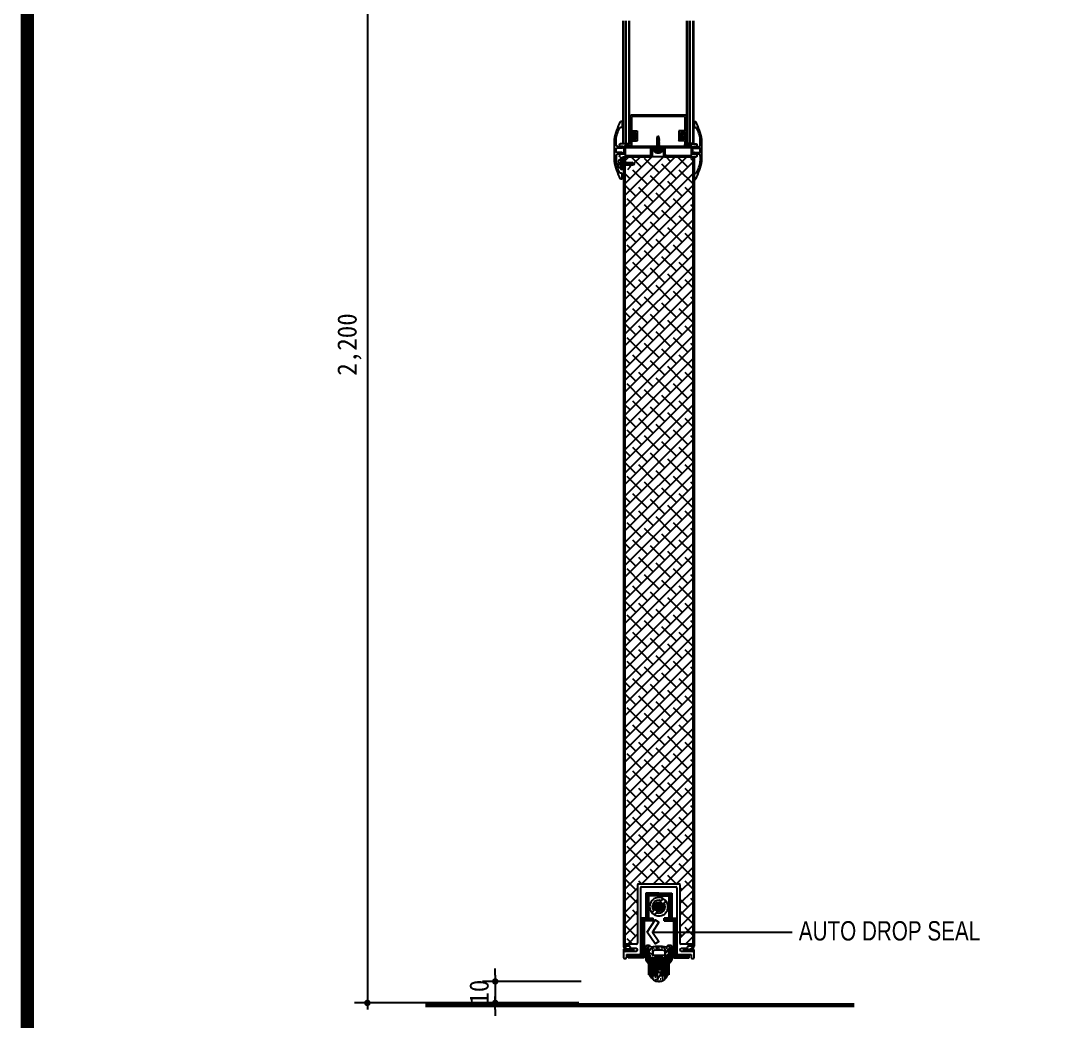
# Model space of a CAD drawing. Header units: millimetres. Extents: x 761574 to 813627, y -447408 to -384263.
# Drawn here: x 811128.8 to 811607.8, y -385904.3 to -385437.9 of the extents above; entities that cross this region are included whole.
import ezdxf

# ---------------------------------------------------------------- set-up
doc = ezdxf.new("R2010")
doc.units = ezdxf.units.MM
doc.header["$LTSCALE"] = 500
doc.header["$PDMODE"] = 2
doc.linetypes.add('CENTER', pattern=[2, 1.25, -0.25, 0.25, -0.25])
doc.layers.get('Defpoints').update_dxf_attribs({"color": 8})
for name, color, linetype in [('5', 5, 'Continuous'), ('50t URETHANE PANEL', 3, 'Continuous'), ('ACCY', 5, 'Continuous'), ('DIM', 7, 'Continuous'), ('DM', 4, 'Continuous'), ('FORM', 7, 'Continuous'), ('TEXT', 7, 'Continuous'), ('TEXT1', 2, 'Continuous'), ('WID', 4, 'Continuous'), ('크린판넬', 4, 'Continuous')]:
    doc.layers.add(name, color=color, linetype=linetype)
doc.styles.add('글씨1', font='stylu.ttf')
doc.styles.add('돋움', font='')
doc.styles.get('돋움').set_extended_font_data('DotumChe')
doc.dimstyles.new('DIM270', dxfattribs={"dimscale": 3, "dimtxt": 3, "dimasz": 1, "dimexe": 2, "dimexo": 3, "dimgap": 1, "dimtad": 1, "dimtoh": 1, "dimdec": 0, "dimzin": 9, "dimdsep": 46, "dimtxsty": '돋움', "dimblk": 'dots', "dimcen": 0, "dimclrt": 3, "dimadec": 0, "dimazin": 0, "dimtm": 1e-09, "dimtfac": 1, "dimtdec": 0, "dimtix": 1, "dimtmove": 2, "dimatfit": 3, "dimldrblk": 'dots', "dimfxl": 0, "dimtolj": 1, "dimtzin": 0, "dimarcsym": 0})

# ---------------------------------------------------------------- blocks, each defined once
blk = doc.blocks.new('form')
at = {"layer": 'FORM', "color": 2, "const_width": 1.94}
blk.add_lwpolyline([(12.48, 6.47), (12.48, 555.28), (781.78, 555.28), (781.78, 6.47)], close=True, dxfattribs=at)
blk = doc.blocks.new('dots')
blk.add_line((-1, 0), (1, 0))
at = {"const_width": 0.5}
blk.add_lwpolyline([(-0.25, 0, 1), (0.25, 0, 1)], format="xyb", close=True, dxfattribs=at)
blk = doc.blocks.new('*D29')
at = {"layer": 'Defpoints', "color": 0}
for p in [(811355.06, -385282.04), (811290.42, -385895.68), (811359.48, -385895.68)]:
    blk.add_point(p, dxfattribs=at)
at = {"layer": 'DIM', "color": 0, "lineweight": -2}
for p, q in [((811346.06, -385282.04), (811284.42, -385282.04)), ((811290.42, -385285.04), (811290.42, -385892.68)), ((811350.48, -385895.68), (811284.42, -385895.68))]:
    blk.add_line(p, q, dxfattribs=at)
at = {"layer": 'DIM', "color": 0, "lineweight": -2, "xscale": 3, "yscale": 3, "zscale": 3}
for p, rotation in [((811290.42, -385282.04), 90), ((811290.42, -385895.68), 270)]:
    blk.add_blockref('dots', p, dxfattribs=dict(at, rotation=rotation))
at = {"layer": 'DIM', "color": 3, "insert": (811282.07, -385588.86), "char_height": 9, "attachment_point": 5, "rotation": 90, "style": '돋움'}
blk.add_mtext('\\A1;2,200', dxfattribs=at)
blk = doc.blocks.new('fw11')
at = {"layer": 'WID', "color": 0, "ltscale": 0.5}
for p, q in [((238177.95, -382866.79), (238176.76, -382866.79)), ((238177.45, -382870.79), (238176.77, -382870.79)), ((238177.95, -382866.79), (238177.95, -382870.29)), ((238172.45, -382879.29), (238172.45, -382894.29)), ((238173.65, -382882.79), (238173.65, -382879.26)), ((238173.65, -382885.79), (238173.65, -382887.79)), ((238177.75, -382885.29), (238174.15, -382885.29)), ((238176.95, -382884.29), (238175.15, -382884.29)), ((238177.75, -382884.09), (238177.15, -382884.09)), ((238177.95, -382884.29), (238177.95, -382885.09)), ((238173.65, -382890.79), (238173.65, -382894.33)), ((238177.75, -382888.29), (238174.15, -382888.29)), ((238176.95, -382889.29), (238175.15, -382889.29)), ((238176.95, -382889.29), (238175.45, -382889.29)), ((238177.75, -382889.49), (238177.15, -382889.49)), ((238177.95, -382889.29), (238177.95, -382888.49)), ((238177.95, -382906.79), (238176.76, -382906.79)), ((238177.45, -382902.79), (238176.77, -382902.79)), ((238177.95, -382906.79), (238177.95, -382903.29))]:
    blk.add_line(p, q, dxfattribs=at)
for centre, radius, start, end in [((238228.22, -382891.56), 57.1, 154.29883, 167.59836), ((238193.45, -382881.2), 19.9, 149.28544, 174.40146), ((238176.77, -382871.29), 0.5, 90, 149.28544), ((238177.45, -382870.29), 0.5, 270, 0), ((238177.93, -382868.77), 0.02, 270, 0), ((238175.15, -382882.79), 1.5, 180, 270), ((238174.15, -382885.79), 0.5, 90, 180), ((238177.15, -382884.29), 0.2, 90, 180), ((238177.15, -382884.29), 0.2, 90, 180), ((238177.75, -382884.29), 0.2, 0, 90), ((238177.75, -382885.09), 0.2, 270, 0), ((238174.15, -382887.79), 0.5, 180, 270), ((238175.15, -382890.79), 1.5, 90, 180), ((238177.15, -382889.29), 0.2, 180, 270), ((238177.75, -382888.49), 0.2, 0, 90), ((238177.75, -382889.29), 0.2, 270, 0), ((238228.22, -382882.03), 57.1, 192.40164, 205.70117), ((238193.45, -382892.39), 19.9, 185.59854, 210.71456), ((238176.77, -382902.29), 0.5, 210.71456, 270), ((238177.45, -382903.29), 0.5, 0, 90), ((238177.93, -382904.81), 0.02, 0, 90)]:
    blk.add_arc(centre, radius, start, end, dxfattribs=at)
blk = doc.blocks.new('nsf50')
at = {"layer": 'WID', "color": 0, "ltscale": 0.5}
for p, q in [((2786.78, 1064.44), (2786.78, 1067.69)), ((2787.28, 1068.19), (2787.28, 1068.19)), ((2787.78, 1068.19), (2787.28, 1068.19)), ((2787.78, 1059.69), (2787.78, 1068.19)), ((2786.28, 1059.19), (2786.28, 1059.19)), ((2787.03, 1064.19), (2786.78, 1064.44)), ((2787.03, 1064.19), (2786.78, 1063.94)), ((2786.78, 1059.69), (2786.78, 1063.94)), ((2788.28, 1059.19), (2808.28, 1059.19)), ((2817.28, 1059.19), (2839.28, 1059.19)), ((2839.28, 1059.19), (2839.28, 1059.19)), ((2785.78, 1057.69), (2785.78, 1058.69)), ((2786.78, 1057.19), (2786.28, 1057.19)), ((2786.78, 1052.19), (2786.28, 1052.19)), ((2788.28, 1057.39), (2786.98, 1057.39)), ((2788.28, 1051.99), (2786.98, 1051.99)), ((2788.78, 1052.49), (2788.78, 1056.89)), ((2789.78, 1057.39), (2789.78, 1057.69)), ((2789.78, 1051.99), (2789.78, 1057.39)), ((2789.78, 1051.99), (2789.78, 1051.69)), ((2790.28, 1058.19), (2807.28, 1058.19)), ((2807.78, 1057.69), (2807.78, 1053.19)), ((2807.78, 1053.19), (2817.78, 1053.19)), ((2808.78, 1058.69), (2808.78, 1054.69)), ((2809.28, 1054.19), (2812.55, 1054.19)), ((2812.8, 1053.94), (2812.55, 1054.19)), ((2812.8, 1053.94), (2813.05, 1054.19)), ((2813.05, 1054.19), (2816.28, 1054.19)), ((2816.78, 1058.69), (2816.78, 1054.69)), ((2817.78, 1057.69), (2817.78, 1053.19)), ((2818.28, 1058.19), (2835.28, 1058.19)), ((2835.78, 1057.39), (2835.78, 1057.69)), ((2835.78, 1051.99), (2835.78, 1057.39)), ((2835.78, 1051.99), (2835.78, 1051.69)), ((2836.78, 1052.49), (2836.78, 1056.89)), ((2837.28, 1057.39), (2838.58, 1057.39)), ((2837.28, 1051.99), (2838.58, 1051.99)), ((2838.78, 1057.19), (2839.28, 1057.19)), ((2838.78, 1052.19), (2839.28, 1052.19)), ((2839.78, 1057.69), (2839.78, 1058.69)), ((2785.78, 1050.69), (2785.78, 1051.69)), ((2785.78, 1050.69), (2785.78, 1051.69)), ((2792.78, 1050.19), (2786.28, 1050.19)), ((2791.78, 1050.19), (2786.28, 1050.19)), ((2790.28, 1051.19), (2793.78, 1051.19)), ((2793.28, 1049.69), (2793.28, 1047.69)), ((2793.78, 1047.19), (2797.28, 1047.19)), ((2794.28, 1048.69), (2794.28, 1050.69)), ((2794.78, 1048.19), (2797.78, 1048.19)), ((2797.28, 1042.19), (2797.28, 1047.19)), ((2798.28, 1041.19), (2798.28, 1047.69)), ((2827.28, 1041.19), (2827.28, 1047.69)), ((2830.78, 1048.19), (2827.78, 1048.19)), ((2828.28, 1042.19), (2828.28, 1047.19)), ((2831.78, 1047.19), (2828.28, 1047.19)), ((2831.28, 1048.69), (2831.28, 1050.69)), ((2835.28, 1051.19), (2831.78, 1051.19)), ((2832.28, 1049.69), (2832.28, 1047.69)), ((2832.78, 1050.19), (2839.28, 1050.19)), ((2833.78, 1050.19), (2839.28, 1050.19)), ((2839.78, 1050.69), (2839.78, 1051.69)), ((2839.78, 1050.69), (2839.78, 1051.69)), ((2793.28, 1030.69), (2793.28, 1041.69)), ((2793.78, 1042.19), (2797.28, 1042.19)), ((2794.28, 1031.69), (2794.28, 1041.19)), ((2794.28, 1041.19), (2798.28, 1041.19)), ((2831.28, 1041.19), (2827.28, 1041.19)), ((2831.78, 1042.19), (2828.28, 1042.19)), ((2831.28, 1031.69), (2831.28, 1041.19)), ((2832.28, 1030.69), (2832.28, 1041.69)), ((2830.78, 1031.19), (2794.78, 1031.19)), ((2831.78, 1030.19), (2793.78, 1030.19))]:
    blk.add_line(p, q, dxfattribs=at)
for centre, radius, start, end in [((2787.28, 1067.69), 0.5, 90, 180), ((2786.28, 1058.69), 0.5, 90, 180), ((2786.28, 1059.69), 0.5, 270, 0), ((2788.28, 1059.69), 0.5, 180, 270), ((2808.28, 1058.69), 0.5, 0, 90), ((2817.28, 1058.69), 0.5, 90, 180), ((2839.28, 1058.69), 0.5, 0, 90), ((2786.28, 1057.69), 0.5, 180, 270), ((2786.28, 1051.69), 0.5, 90, 180), ((2786.28, 1051.69), 0.5, 90, 180), ((2786.98, 1057.19), 0.2, 90, 180), ((2786.98, 1052.19), 0.2, 180, 270), ((2788.28, 1056.89), 0.5, 0, 90), ((2788.28, 1052.49), 0.5, 270.00001, 0), ((2790.28, 1057.69), 0.5, 90, 180), ((2807.28, 1057.69), 0.5, 0, 90), ((2809.28, 1054.69), 0.5, 180, 270), ((2816.28, 1054.69), 0.5, 270, 0), ((2818.28, 1057.69), 0.5, 90, 180), ((2835.28, 1057.69), 0.5, 0, 90), ((2837.28, 1056.89), 0.5, 90, 180), ((2837.28, 1052.49), 0.5, 180, 269.99999), ((2838.58, 1057.19), 0.2, 0, 90), ((2838.58, 1052.19), 0.2, 270, 0), ((2839.28, 1057.69), 0.5, 270, 0), ((2839.28, 1051.69), 0.5, 0, 90), ((2839.28, 1051.69), 0.5, 0, 90), ((2786.28, 1050.69), 0.5, 180, 270), ((2786.28, 1050.69), 0.5, 180, 270), ((2790.28, 1051.69), 0.5, 180, 270), ((2792.78, 1049.69), 0.5, 0, 90), ((2793.78, 1047.69), 0.5, 180, 270), ((2793.78, 1050.69), 0.5, 0, 90), ((2794.78, 1048.69), 0.5, 180, 270), ((2797.78, 1047.69), 0.5, 0, 90), ((2827.78, 1047.69), 0.5, 90, 180), ((2830.78, 1048.69), 0.5, 270, 0), ((2831.78, 1050.69), 0.5, 90, 180), ((2831.78, 1047.69), 0.5, 270, 0), ((2832.78, 1049.69), 0.5, 90, 180), ((2835.28, 1051.69), 0.5, 270, 0), ((2839.28, 1050.69), 0.5, 270, 0), ((2839.28, 1050.69), 0.5, 270, 0), ((2793.78, 1041.69), 0.5, 90, 180), ((2831.78, 1041.69), 0.5, 0, 90), ((2793.78, 1030.69), 0.5, 180, 270), ((2794.78, 1031.69), 0.5, 180, 270), ((2830.78, 1031.69), 0.5, 270, 0), ((2831.78, 1030.69), 0.5, 270, 0)]:
    blk.add_arc(centre, radius, start, end, dxfattribs=at)
blk = doc.blocks.new('*D89')
at = {"layer": 'Defpoints', "color": 0}
for p in [(811399.1, -385885.68), (811350.01, -385895.68), (811397.9, -385895.68)]:
    blk.add_point(p, dxfattribs=at)
at = {"layer": 'DIM', "color": 0, "lineweight": -2}
for p, q in [((811350.01, -385882.68), (811350.01, -385879.68)), ((811390.1, -385885.68), (811344.01, -385885.68)), ((811350.01, -385885.68), (811350.01, -385895.68)), ((811388.9, -385895.68), (811344.01, -385895.68)), ((811350.01, -385898.68), (811350.01, -385901.68))]:
    blk.add_line(p, q, dxfattribs=at)
at = {"layer": 'DIM', "color": 0, "lineweight": -2, "xscale": 3, "yscale": 3, "zscale": 3}
for p, rotation in [((811350.01, -385885.68), 270), ((811350.01, -385895.68), 90)]:
    blk.add_blockref('dots', p, dxfattribs=dict(at, rotation=rotation))
at = {"layer": 'DIM', "color": 3, "insert": (811342.5, -385890.68), "char_height": 9, "attachment_point": 5, "rotation": 90, "style": '돋움'}
blk.add_mtext('\\A1;10', dxfattribs=at)

msp = doc.modelspace()

# ---------------------------------------------------------------- hatches: boundary and pattern name
h = msp.add_hatch()
h.set_pattern_fill('AR-SAND', color=256, scale=0.013387, style=0)
h.set_pattern_definition([(37.5, (809344.1913, -386131.9832), (-0.02142039, 0.65520102), [0, -0.51686385, 0, -0.57807141, 0, -0.55256826]), (7.5, (809344.1913, -386131.9832), (0.60179842, 0.9596482), [0, -0.27883445, 0, -0.46585755, 0, -0.17852205]), (327.5, (809343.77305, -386131.9832), (1.0589395, 0.00192403), [0, -0.170021, 0, -0.61207561, 0, -0.79909872]), (317.5, (809343.7731, -386131.9832), (1.02220972, 0.2984462), [0, -0.0850105, 0, -0.40124957, 0, -0.45905671])])
h.paths.add_polyline_path([(811412.9, -385493.24), (811415.42, -385493.24), (811415.42, -385490.17), (811412.9, -385490.17)])
h = msp.add_hatch()
h.set_pattern_fill('AR-SAND', color=256, scale=0.013387, style=0)
h.set_pattern_definition([(142.5, (813507.6404, -386131.9832), (0.02142039, 0.65520102), [0, -0.51686385, 0, -0.57807141, 0, -0.55256826]), (172.5, (813507.6404, -386131.9832), (-0.60179842, 0.9596482), [0, -0.27883445, 0, -0.46585755, 0, -0.17852205]), (212.5, (813508.05865, -386131.9832), (-1.0589395, 0.00192403), [0, -0.170021, 0, -0.61207561, 0, -0.79909872]), (222.5, (813508.05865, -386131.9832), (-1.02220972, 0.2984462), [0, -0.0850105, 0, -0.40124957, 0, -0.45905671])])
h.paths.add_polyline_path([(811438.94, -385490.17), (811436.42, -385490.17), (811436.42, -385493.24), (811438.94, -385493.24)])
h = msp.add_hatch()
h.set_pattern_fill('AR-SAND', color=9, scale=0.013387, style=0)
h.set_pattern_definition([(322.5, (809385.5497, -384861.4214), (-0.02142039, -0.65520102), [0, -0.51686385, 0, -0.57807141, 0, -0.55256826]), (352.5, (809385.5497, -384861.4214), (0.60179842, -0.9596482), [0, -0.27883445, 0, -0.46585755, 0, -0.17852205]), (32.5, (809385.1314, -384861.4214), (1.0589395, -0.00192403), [0, -0.170021, 0, -0.61207561, 0, -0.79909872]), (42.5, (809385.1314, -384861.4214), (1.02220972, -0.2984462), [0, -0.0850105, 0, -0.40124957, 0, -0.45905671])])
h.paths.add_polyline_path([(811440.98, -385497.05), (811410.85, -385497.05), (811410.85, -385496.39), (811440.98, -385496.39)])
h = msp.add_hatch()
h.set_pattern_fill('ANSI31', color=256, scale=5.165433, angle=90, style=0)
h.set_pattern_definition([(135, (816782.0818, -390850.669), (-0.45656407, -0.45656407), [])])
h.paths.add_polyline_path([(811432.23, -385844.49), (811426.21, -385844.49), (811420.18, -385844.49), (811420.18, -385856.12), (811418.03, -385856.12), (811418.03, -385873.33), (811412, -385873.33), (811412, -385874.62), (811419.32, -385874.62), (811419.32, -385857.41), (811423.62, -385857.41), (811423.62, -385856.12), (811421.47, -385856.12), (811421.47, -385845.78), (811426.21, -385845.78), (811430.94, -385845.78), (811430.94, -385856.12), (811428.79, -385856.12), (811428.79, -385857.41), (811433.09, -385857.41), (811433.09, -385874.62), (811440.41, -385874.62), (811440.41, -385873.33), (811434.39, -385873.33), (811434.39, -385856.12), (811432.23, -385856.12)])
h = msp.add_hatch()
h.set_pattern_fill('ANSI31', color=256, scale=0.860905, style=0)
h.set_pattern_definition([(45, (816782.08182, -390850.66903), (-0.0760940113, 0.0760940113), [])])
h.paths.add_polyline_path([(811424.05, -385850.87, 1), (811428.36, -385850.87, 1)])
h = msp.add_hatch()
h.set_pattern_fill('AR-SAND', color=256, scale=0.860905, style=0)
h.set_pattern_definition([(37.5, (816782.0818, -390862.1234), (-0.05423133, 1.6588131), [0, -1.3085763, 0, -1.46353929, 0, -1.39897138]), (7.5, (816782.0818, -390862.1234), (1.5236104, 2.42960096), [0, -0.70594248, 0, -1.17944048, 0, -0.45197537]), (327.5, (816781.0229, -390862.1234), (2.68098174, 0.0048719), [0, -0.43045273, 0, -1.54962983, 0, -2.02312784]), (317.5, (816781.023, -390862.1234), (2.5879908, 0.7555957), [0, -0.21522637, 0, -1.01586845, 0, -1.16222237])])
h.paths.add_polyline_path([(811422.7, -385869.74, 1.014803), (811419.75, -385871.5, 0.749481), (811419.95, -385871.43, -0.884603), (811421.64, -385870.58), (811421.64, -385874.72), (811430.77, -385874.72), (811430.77, -385870.58, -0.884603), (811432.47, -385871.43, 0.749481), (811432.67, -385871.5, 1.014803), (811429.71, -385869.74, 0.110346)])
h.paths.add_polyline_path([(811429.05, -385871.36), (811429.05, -385873.42), (811423.37, -385873.42), (811423.37, -385871.36, -0.09991)], flags=16)
h = msp.add_hatch()
h.set_pattern_fill('ANSI31', color=256, scale=2.582716, angle=90, style=0)
h.set_pattern_definition([(135, (816782.08182, -390862.12338), (-0.228282034, -0.228282034), [])])
h.paths.add_polyline_path([(811421.47, -385877.47), (811421.47, -385882.64), (811425.35, -385882.64), (811425.35, -385881.34), (811423.62, -385881.34), (811423.62, -385880.05), (811428.79, -385880.05), (811428.79, -385881.34), (811427.07, -385881.34), (811427.07, -385882.64), (811430.94, -385882.64), (811430.94, -385877.47), (811432.23, -385875.75), (811432.23, -385870.58), (811430.94, -385870.58), (811430.94, -385874.89), (811421.47, -385874.89), (811421.47, -385870.58), (811420.18, -385870.58), (811420.18, -385875.75)])
h = msp.add_hatch()
h.set_pattern_fill('AR-SAND', color=256, scale=0.860905, angle=90, style=0)
h.set_pattern_definition([(127.5, (816782.0818, -390862.1234), (-1.6588131, -0.05423133), [0, -1.3085763, 0, -1.46353929, 0, -1.39897138]), (97.5, (816782.0818, -390862.1234), (-2.42960096, 1.5236104), [0, -0.70594248, 0, -1.17944048, 0, -0.45197537]), (57.5, (816782.0818, -390863.1823), (-0.0048719, 2.68098174), [0, -0.43045273, 0, -1.54962983, 0, -2.02312784]), (47.5, (816782.0818, -390863.1823), (-0.7555957, 2.5879908), [0, -0.21522637, 0, -1.01586845, 0, -1.16222237])])
h.paths.add_polyline_path([(811425.39, -385882.99), (811422.69, -385882.99), (811422.49, -385882.85, 0.832268), (811422.09, -385882.9, 0.677549), (811430.28, -385882.9, 0.832268), (811429.88, -385882.85), (811429.68, -385882.99), (811426.98, -385882.99), (811426.98, -385881.3), (811428.47, -385881.3), (811428.47, -385880.22), (811423.95, -385880.22), (811423.95, -385881.3), (811425.39, -385881.3)])
h.paths.add_polyline_path([(811429.18, -385883.54, -0.54681), (811423.12, -385883.54)], flags=0)
h.paths.add_polyline_path([(811423.12, -385883.54, 0.54681), (811429.18, -385883.54)], flags=16)
at = {"layer": 'DM'}
h = msp.add_hatch(dxfattribs=at)
h.set_pattern_fill('ANSI38', color=33, scale=1.2, style=0)
edge = h.paths.add_edge_path()
edge.add_line((811442.05, -385501.41), (811410.38, -385501.41))
edge.add_line((811410.38, -385501.41), (811410.65, -385504.05))
edge.add_arc((811410.68, -385504.05), 0.0299, 9.331, 180, ccw=False)
edge.add_line((811410.71, -385504.05), (811410.77, -385504.18))
edge.add_line((811410.77, -385504.18), (811411, -385504.18))
edge.add_line((811411, -385504.18), (811411.35, -385503.33))
edge.add_line((811411.35, -385503.33), (811411.46, -385504.03))
edge.add_line((811411.46, -385504.03), (811411.75, -385503.33))
edge.add_line((811411.75, -385503.33), (811411.86, -385504.03))
edge.add_line((811411.86, -385504.03), (811412.15, -385503.33))
edge.add_line((811412.15, -385503.33), (811412.26, -385504.03))
edge.add_line((811412.26, -385504.03), (811412.54, -385503.33))
edge.add_line((811412.54, -385503.33), (811412.66, -385504.03))
edge.add_line((811412.66, -385504.03), (811412.94, -385503.33))
edge.add_line((811412.94, -385503.33), (811413.06, -385504.03))
edge.add_line((811413.06, -385504.03), (811413.34, -385503.33))
edge.add_line((811413.34, -385503.33), (811413.45, -385503.97))
edge.add_line((811413.45, -385503.97), (811413.82, -385504.12))
edge.add_line((811413.82, -385504.12), (811413.85, -385504.03))
edge.add_line((811413.85, -385504.03), (811413.86, -385504.08))
edge.add_arc((811413.87, -385504.05), 0.0299, 49.8661, 258.7395, ccw=False)
edge.add_arc((811413.63, -385505.45), 1.45, 27.2139, 79.6701, ccw=False)
edge.add_arc((811418.71, -385512.81), 8.87, 115.3161, 200.2144)
edge.add_line((811410.38, -385515.88), (811410.38, -385868.36))
edge.add_line((811410.38, -385868.36), (811415.88, -385868.36))
edge.add_arc((811415.88, -385867.89), 0.47, 270, 360)
edge.add_line((811416.35, -385867.89), (811416.35, -385840.19))
edge.add_line((811416.35, -385840.19), (811436.08, -385840.19))
edge.add_line((811436.08, -385840.19), (811436.08, -385867.89))
edge.add_arc((811436.55, -385867.89), 0.47, 180, 270)
edge.add_line((811436.55, -385868.36), (811442.05, -385868.36))
edge.add_line((811442.05, -385868.36), (811442.05, -385501.41))

# ---------------------------------------------------------------- linework, layer by layer
at = {"color": 9}
for p, q in [((811410.85, -385496.39), (811440.98, -385496.39)), ((811410.85, -385497.05), (811440.98, -385497.05))]:
    msp.add_line(p, q, dxfattribs=at)
for p, q in [((811410.85, -385496.39), (811410.85, -385497.05)), ((811440.98, -385496.39), (811440.98, -385497.05)), ((811409.78, -385501.41), (811409.78, -385869.17)), ((811410.38, -385501.41), (811410.38, -385869.17)), ((811442.05, -385501.41), (811442.05, -385869.17)), ((811442.65, -385501.41), (811442.65, -385869.17)), ((811426.21, -385844.49), (811420.18, -385844.49)), ((811420.18, -385844.49), (811420.18, -385856.12)), ((811426.21, -385844.49), (811432.23, -385844.49)), ((811432.23, -385844.49), (811432.23, -385856.12)), ((811426.21, -385845.78), (811421.47, -385845.78)), ((811421.47, -385845.78), (811421.47, -385856.12)), ((811426.21, -385845.78), (811430.94, -385845.78)), ((811426.77, -385848.79), (811428.17, -385847.04)), ((811428.11, -385849.87), (811429.51, -385848.11)), ((811430.94, -385845.78), (811430.94, -385856.12)), ((811422.9, -385853.63), (811424.3, -385851.87)), ((811424.25, -385854.7), (811425.65, -385852.95)), ((811420.18, -385856.12), (811418.03, -385856.12)), ((811418.03, -385856.12), (811418.03, -385873.33)), ((811423.62, -385857.41), (811419.32, -385857.41)), ((811419.32, -385857.41), (811419.32, -385874.62)), ((811421.47, -385856.12), (811423.62, -385856.12)), ((811423.62, -385857.41), (811423.62, -385856.12)), ((811430.94, -385856.12), (811428.79, -385856.12)), ((811428.79, -385857.41), (811428.79, -385856.12)), ((811428.79, -385857.41), (811433.09, -385857.41)), ((811432.23, -385856.12), (811434.39, -385856.12)), ((811433.09, -385857.41), (811433.09, -385874.62)), ((811434.39, -385856.12), (811434.39, -385873.33)), ((811418.03, -385873.33), (811412, -385873.33)), ((811412, -385874.62), (811412, -385873.33)), ((811420.18, -385870.58), (811420.18, -385875.75)), ((811420.18, -385870.58), (811421.47, -385870.58)), ((811421.47, -385870.58), (811421.47, -385874.89)), ((811421.64, -385870.58), (811421.64, -385874.72)), ((811423.37, -385871.36), (811423.37, -385873.42)), ((811423.37, -385873.42), (811429.05, -385873.42)), ((811429.05, -385871.36), (811429.05, -385873.42)), ((811430.77, -385870.58), (811430.77, -385874.72)), ((811430.94, -385870.58), (811430.94, -385874.89)), ((811432.23, -385870.58), (811430.94, -385870.58)), ((811432.23, -385870.58), (811432.23, -385875.75)), ((811434.39, -385873.33), (811440.41, -385873.33)), ((811440.41, -385874.62), (811440.41, -385873.33)), ((811419.32, -385874.62), (811412, -385874.62)), ((811421.47, -385877.47), (811420.18, -385875.75)), ((811421.47, -385874.89), (811430.94, -385874.89)), ((811421.47, -385877.47), (811421.47, -385882.64)), ((811421.64, -385874.72), (811430.77, -385874.72)), ((811430.94, -385877.47), (811432.23, -385875.75)), ((811430.94, -385877.47), (811430.94, -385882.64)), ((811433.09, -385874.62), (811440.41, -385874.62)), ((811423.62, -385880.05), (811423.62, -385881.34)), ((811423.62, -385880.05), (811428.79, -385880.05)), ((811423.62, -385881.34), (811425.35, -385881.34)), ((811425.35, -385881.34), (811425.35, -385882.64)), ((811427.07, -385881.34), (811427.07, -385882.64)), ((811428.79, -385881.34), (811427.07, -385881.34)), ((811428.79, -385880.05), (811428.79, -385881.34))]:
    msp.add_line(p, q)
at = {"color": 4}
for p, q in [((811416.82, -385840.19), (811435.61, -385840.19)), ((811416.35, -385840.66), (811416.35, -385867.89)), ((811417.76, -385842.07), (811417.76, -385872.59)), ((811418.23, -385841.6), (811434.2, -385841.6)), ((811434.67, -385842.07), (811434.67, -385872.59)), ((811436.08, -385840.66), (811436.08, -385867.89)), ((811410.53, -385868.55), (811410.53, -385868.83)), ((811415.88, -385868.36), (811410.72, -385868.36)), ((811410.72, -385869.02), (811412.13, -385869.02)), ((811441.71, -385868.36), (811436.55, -385868.36)), ((811440.3, -385869.02), (811441.71, -385869.02)), ((811441.9, -385868.83), (811441.9, -385868.55)), ((811409.78, -385870.9), (811409.78, -385871.65)), ((811409.78, -385871.65), (811409.78, -385874.47)), ((811410.06, -385870.71), (811409.97, -385870.71)), ((811410.25, -385871.18), (811410.25, -385870.9)), ((811415.65, -385871.65), (811410.72, -385871.65)), ((811411.19, -385873.06), (811417.29, -385873.06)), ((811411.19, -385873.06), (811411.19, -385874.47)), ((811412.88, -385869.77), (811412.88, -385869.77)), ((811413.35, -385870.24), (811415.65, -385870.24)), ((811435.14, -385873.06), (811441.24, -385873.06)), ((811436.78, -385870.24), (811439.08, -385870.24)), ((811441.71, -385871.65), (811436.78, -385871.65)), ((811441.24, -385873.06), (811441.24, -385874.47)), ((811442.18, -385870.9), (811442.18, -385871.18)), ((811442.46, -385870.71), (811442.37, -385870.71)), ((811442.65, -385871.65), (811442.65, -385870.9)), ((811442.65, -385874.47), (811442.65, -385871.65)), ((811410.25, -385874.94), (811410.72, -385874.94)), ((811441.71, -385874.94), (811442.18, -385874.94))]:
    msp.add_line(p, q, dxfattribs=at)
for points in [[(811412.9, -385490.17), (811415.42, -385490.17), (811415.42, -385493.24), (811412.9, -385493.24)], [(811438.94, -385490.17), (811436.42, -385490.17), (811436.42, -385493.24), (811438.94, -385493.24)], [(811424.7, -385850.87), (811425.45, -385852.18), (811426.96, -385852.18), (811427.72, -385850.87), (811426.96, -385849.56), (811425.45, -385849.56)]]:
    msp.add_lwpolyline(points, close=True)
at = {"const_width": 2}
msp.add_lwpolyline([(811317.38, -385896.68), (811517.38, -385896.68)], dxfattribs=at)
msp.add_circle((811426.21, -385850.87), 2.15)
at = {"color": 4}
for centre, radius, start, end in [((811416.82, -385840.66), 0.47, 90, 180), ((811435.61, -385840.66), 0.47, 0, 90), ((811418.23, -385842.07), 0.47, 90, 180), ((811434.2, -385842.07), 0.47, 0, 90), ((811410.72, -385868.55), 0.188, 90, 180), ((811410.72, -385868.83), 0.188, 180, 270), ((811412.13, -385869.77), 0.751, 0, 90), ((811415.88, -385867.89), 0.47, 270, 0), ((811436.55, -385867.89), 0.47, 180, 270), ((811440.3, -385869.77), 0.751, 90, 180), ((811441.71, -385868.55), 0.188, 0, 90), ((811441.71, -385868.83), 0.188, 270, 0), ((811409.97, -385870.9), 0.188, 90, 180), ((811410.06, -385870.9), 0.188, 0, 90), ((811410.72, -385871.18), 0.47, 180, 270), ((811413.35, -385869.77), 0.47, 180, 270), ((811415.65, -385870.95), 0.704, 270, 90), ((811417.29, -385872.59), 0.47, 270, 0), ((811435.14, -385872.59), 0.47, 180, 270), ((811436.78, -385870.95), 0.704, 90, 270), ((811439.08, -385869.77), 0.47, 270, 0), ((811441.71, -385871.18), 0.47, 270, 0), ((811442.37, -385870.9), 0.188, 90, 180), ((811442.46, -385870.9), 0.188, 0, 90), ((811410.25, -385874.47), 0.47, 180, 270), ((811410.72, -385874.47), 0.47, 270, 0), ((811441.71, -385874.47), 0.47, 180, 270), ((811442.18, -385874.47), 0.47, 270, 0)]:
    msp.add_arc(centre, radius, start, end, dxfattribs=at)
for centre, radius, start, end in [((811426.21, -385850.87), 4.3, 62.9027, 219.8288), ((811426.21, -385850.87), 4.3, 219.8288, 62.9027), ((811426.21, -385850.87), 3.01, 67.9673, 214.7642), ((811426.21, -385850.87), 3.01, 247.9673, 34.7642), ((811421.21, -385870.6), 1.72, 29.9554, 211.6392), ((811431.2, -385870.6), 1.72, 328.3608, 150.0446), ((811419.84, -385871.44), 0.108, 214.7437, 33.4943), ((811420.85, -385871.11), 0.957, 33.59, 196.0671), ((811426.21, -385885.43), 16.08, 77.4062, 102.5938), ((811426.21, -385885.43), 14.36, 78.589, 101.411), ((811431.57, -385871.11), 0.957, 343.9329, 146.41), ((811432.58, -385871.44), 0.108, 146.5057, 325.2563)]:
    msp.add_arc(centre, radius, start, end)
at = {"layer": '5', "linetype": 'CENTER'}
for p, q in [((811409.77, -385438.1), (811409.77, -385495.25)), ((811412.29, -385438.1), (811412.29, -385495.25)), ((811439.52, -385438.1), (811439.52, -385495.25)), ((811442.04, -385438.1), (811442.04, -385495.25))]:
    msp.add_line(p, q, dxfattribs=at)
at = {"layer": '50t URETHANE PANEL', "color": 0}
for p, q in [((811414.59, -385870.56), (811411.79, -385870.56)), ((811411.79, -385871.03), (811414.59, -385871.03)), ((811414.59, -385871.03), (811414.59, -385870.56)), ((811437.84, -385871.03), (811437.84, -385870.56)), ((811437.84, -385870.56), (811440.64, -385870.56)), ((811440.64, -385871.03), (811437.84, -385871.03))]:
    msp.add_line(p, q, dxfattribs=at)
msp.add_lwpolyline([(811429.88, -385882.85), (811429.68, -385882.99), (811426.98, -385882.99), (811426.98, -385881.3), (811428.47, -385881.3), (811428.47, -385880.22), (811423.95, -385880.22), (811423.95, -385881.3), (811425.39, -385881.3), (811425.39, -385882.99), (811422.69, -385882.99), (811422.49, -385882.85, 0.832268), (811422.09, -385882.9, 0.677549), (811430.28, -385882.9, 0.832268), (811429.88, -385882.85)], format="xyb", dxfattribs=at)
for centre, radius, start, end in [((811411.65, -385869.16), 1.87, 180.1175, 274.3668), ((811411.81, -385869.14), 1.42, 181.173, 269.5142), ((811440.78, -385869.16), 1.87, 265.6332, 359.8825), ((811440.65, -385869.17), 1.4, 270, 0)]:
    msp.add_arc(centre, radius, start, end, dxfattribs=at)
at = {"layer": 'ACCY', "color": 0, "linetype": 'Continuous'}
for p, q in [((811425.29, -385492.87), (811426.39, -385492.69)), ((811425.29, -385492.83), (811425.44, -385492.77)), ((811425.29, -385492.87), (811425.44, -385492.93)), ((811425.29, -385493.27), (811426.57, -385493.05)), ((811425.29, -385493.23), (811425.44, -385493.17)), ((811425.29, -385493.27), (811425.44, -385493.33)), ((811425.29, -385493.66), (811426.57, -385493.45)), ((811425.29, -385493.63), (811425.44, -385493.57)), ((811425.29, -385493.66), (811425.44, -385493.73)), ((811425.29, -385494.06), (811426.57, -385493.85)), ((811425.29, -385494.03), (811425.44, -385493.96)), ((811425.29, -385494.06), (811425.44, -385494.13)), ((811425.29, -385494.46), (811426.57, -385494.25)), ((811425.29, -385494.43), (811425.44, -385494.36)), ((811425.29, -385494.46), (811425.44, -385494.52)), ((811425.29, -385494.86), (811426.57, -385494.65)), ((811425.29, -385494.82), (811425.44, -385494.76)), ((811425.29, -385494.86), (811425.44, -385494.92)), ((811425.29, -385495.26), (811426.57, -385495.04)), ((811425.29, -385495.22), (811425.44, -385495.16)), ((811425.29, -385495.26), (811425.44, -385495.32)), ((811425.29, -385495.65), (811426.57, -385495.44)), ((811425.29, -385495.62), (811425.44, -385495.56)), ((811426.57, -385493.03), (811426.41, -385492.97)), ((811426.57, -385493.07), (811426.41, -385493.13)), ((811426.57, -385493.43), (811426.41, -385493.37)), ((811426.57, -385493.47), (811426.41, -385493.53)), ((811426.57, -385493.83), (811426.41, -385493.76)), ((811426.57, -385493.86), (811426.41, -385493.92)), ((811426.57, -385494.23), (811426.41, -385494.16)), ((811426.57, -385494.26), (811426.41, -385494.32)), ((811426.57, -385494.62), (811426.41, -385494.56)), ((811426.57, -385494.66), (811426.41, -385494.72)), ((811426.57, -385495.02), (811426.41, -385494.96)), ((811426.57, -385495.06), (811426.41, -385495.12)), ((811426.57, -385495.42), (811426.41, -385495.36)), ((811426.57, -385495.46), (811426.41, -385495.52)), ((811425.28, -385496.9), (811426.57, -385496.69)), ((811425.28, -385497.3), (811426.57, -385497.09)), ((811425.28, -385497.7), (811426.57, -385497.48)), ((811425.29, -385495.65), (811425.44, -385495.72)), ((811425.29, -385496.05), (811426.57, -385495.84)), ((811425.29, -385496.02), (811425.44, -385495.96)), ((811425.29, -385496.05), (811425.44, -385496.12)), ((811425.29, -385496.45), (811426.57, -385496.24)), ((811425.29, -385496.42), (811425.44, -385496.35)), ((811425.29, -385496.45), (811425.44, -385496.52)), ((811425.29, -385496.85), (811425.44, -385496.79)), ((811425.29, -385496.89), (811425.44, -385496.95)), ((811425.29, -385497.25), (811425.44, -385497.19)), ((811425.29, -385497.28), (811425.44, -385497.35)), ((811425.29, -385497.65), (811425.44, -385497.59)), ((811425.29, -385497.68), (811425.44, -385497.75)), ((811425.91, -385497.95), (811426.41, -385497.78)), ((811425.91, -385497.98), (811426.41, -385497.95)), ((811426.57, -385495.82), (811426.41, -385495.76)), ((811426.57, -385495.85), (811426.41, -385495.92)), ((811426.57, -385496.22), (811426.41, -385496.15)), ((811426.57, -385496.25), (811426.41, -385496.32)), ((811426.57, -385496.65), (811426.41, -385496.59)), ((811426.57, -385496.69), (811426.41, -385496.75)), ((811426.57, -385497.05), (811426.41, -385496.99)), ((811426.57, -385497.09), (811426.41, -385497.15)), ((811426.57, -385497.45), (811426.41, -385497.39)), ((811426.57, -385497.48), (811426.41, -385497.55)), ((811426.57, -385497.85), (811426.41, -385497.78)), ((811426.57, -385497.88), (811426.41, -385497.95)), ((811408.74, -385504.65), (811408.78, -385505.15)), ((811408.77, -385504.65), (811408.94, -385505.15)), ((811409.04, -385504.03), (811408.97, -385504.18)), ((811409.02, -385504.02), (811409.24, -385505.31)), ((811409.07, -385504.03), (811409.13, -385504.18)), ((811409.44, -385504.03), (811409.37, -385504.18)), ((811409.42, -385504.02), (811409.63, -385505.31)), ((811409.47, -385504.03), (811409.53, -385504.18)), ((811409.83, -385504.03), (811409.77, -385504.18)), ((811409.82, -385504.02), (811410.03, -385505.31)), ((811409.87, -385504.03), (811409.93, -385504.18)), ((811410.27, -385504.03), (811410.2, -385504.18)), ((811410.27, -385504.03), (811410.48, -385505.31)), ((811410.3, -385504.03), (811410.37, -385504.18)), ((811410.67, -385504.03), (811410.6, -385504.18)), ((811410.67, -385504.03), (811410.88, -385505.31)), ((811410.7, -385504.03), (811410.76, -385504.18)), ((811411.07, -385504.03), (811411, -385504.18)), ((811411.07, -385504.03), (811411.28, -385505.31)), ((811411.1, -385504.03), (811411.16, -385504.18)), ((811411.46, -385504.03), (811411.4, -385504.18)), ((811411.46, -385504.03), (811411.68, -385505.31)), ((811411.5, -385504.03), (811411.56, -385504.18)), ((811411.86, -385504.03), (811411.8, -385504.18)), ((811411.86, -385504.03), (811412.07, -385505.31)), ((811411.9, -385504.03), (811411.96, -385504.18)), ((811412.26, -385504.03), (811412.2, -385504.18)), ((811412.26, -385504.03), (811412.47, -385505.31)), ((811412.3, -385504.03), (811412.36, -385504.18)), ((811412.66, -385504.03), (811412.59, -385504.18)), ((811412.66, -385504.03), (811412.87, -385505.31)), ((811412.69, -385504.03), (811412.76, -385504.18)), ((811413.06, -385504.03), (811412.99, -385504.18)), ((811413.06, -385504.03), (811413.27, -385505.31)), ((811413.09, -385504.03), (811413.15, -385504.18)), ((811413.45, -385504.03), (811413.39, -385504.18)), ((811413.45, -385504.03), (811413.67, -385505.31)), ((811413.49, -385504.03), (811413.55, -385504.18)), ((811413.85, -385504.03), (811413.79, -385504.18)), ((811413.85, -385504.03), (811414.03, -385505.14)), ((811413.89, -385504.03), (811413.95, -385504.18)), ((811408.84, -385505.31), (811408.78, -385505.15)), ((811408.87, -385505.31), (811408.94, -385505.15)), ((811409.24, -385505.31), (811409.17, -385505.15)), ((811409.27, -385505.31), (811409.33, -385505.15)), ((811409.63, -385505.31), (811409.57, -385505.15)), ((811409.67, -385505.31), (811409.73, -385505.15)), ((811410.03, -385505.31), (811409.97, -385505.15)), ((811410.07, -385505.31), (811410.13, -385505.15)), ((811410.47, -385505.31), (811410.41, -385505.15)), ((811410.5, -385505.31), (811410.57, -385505.15)), ((811410.87, -385505.31), (811410.8, -385505.15)), ((811410.9, -385505.31), (811410.96, -385505.15)), ((811411.26, -385505.31), (811411.2, -385505.15)), ((811411.3, -385505.31), (811411.36, -385505.15)), ((811411.66, -385505.31), (811411.6, -385505.15)), ((811411.7, -385505.31), (811411.76, -385505.15)), ((811412.06, -385505.31), (811412, -385505.15)), ((811412.1, -385505.31), (811412.16, -385505.15)), ((811412.46, -385505.31), (811412.4, -385505.15)), ((811412.49, -385505.31), (811412.56, -385505.15)), ((811412.86, -385505.31), (811412.8, -385505.15)), ((811412.89, -385505.31), (811412.96, -385505.15)), ((811413.26, -385505.31), (811413.19, -385505.15)), ((811413.29, -385505.31), (811413.35, -385505.15)), ((811413.65, -385505.31), (811413.59, -385505.15)), ((811413.69, -385505.31), (811413.75, -385505.15))]:
    msp.add_line(p, q, dxfattribs=at)
at = {"layer": 'ACCY', "color": 0}
for p, q in [((811425.44, -385492.73), (811425.81, -385491.81)), ((811425.44, -385492.77), (811425.44, -385492.73)), ((811425.44, -385493.17), (811425.44, -385492.93)), ((811425.44, -385493.57), (811425.44, -385493.33)), ((811425.44, -385493.96), (811425.44, -385493.73)), ((811425.44, -385494.36), (811425.44, -385494.13)), ((811425.44, -385494.76), (811425.44, -385494.52)), ((811425.44, -385495.16), (811425.44, -385494.92)), ((811425.44, -385495.56), (811425.44, -385495.32)), ((811426.41, -385492.73), (811426.05, -385491.81)), ((811426.41, -385492.97), (811426.41, -385492.73)), ((811426.41, -385493.37), (811426.41, -385493.13)), ((811426.41, -385493.76), (811426.41, -385493.53)), ((811426.41, -385494.16), (811426.41, -385493.92)), ((811426.41, -385494.56), (811426.41, -385494.32)), ((811426.41, -385494.96), (811426.41, -385494.72)), ((811426.41, -385495.36), (811426.41, -385495.12)), ((811426.41, -385495.76), (811426.41, -385495.52)), ((811424, -385498.75), (811424, -385498.27)), ((811424, -385498.27), (811427.86, -385498.27)), ((811424.8, -385499.26), (811424.69, -385499.36)), ((811424.92, -385499.21), (811424.8, -385499.26)), ((811425.06, -385499.2), (811424.92, -385499.21)), ((811425.19, -385499.22), (811425.06, -385499.2)), ((811425.32, -385499.25), (811425.19, -385499.22)), ((811425.43, -385499.28), (811425.32, -385499.25)), ((811425.53, -385499.31), (811425.43, -385499.28)), ((811425.44, -385495.96), (811425.44, -385495.72)), ((811425.44, -385496.35), (811425.44, -385496.12)), ((811425.44, -385496.79), (811425.44, -385496.55)), ((811425.44, -385497.19), (811425.44, -385496.95)), ((811425.44, -385497.59), (811425.44, -385497.35)), ((811425.44, -385498.27), (811425.44, -385497.75)), ((811425.61, -385499.31), (811425.53, -385499.31)), ((811425.66, -385499.28), (811425.61, -385499.31)), ((811425.68, -385499.22), (811425.66, -385499.28)), ((811425.7, -385498.68), (811425.68, -385498.76)), ((811425.68, -385498.76), (811425.68, -385498.85)), ((811425.68, -385498.85), (811425.68, -385498.95)), ((811425.68, -385498.95), (811425.69, -385499.05)), ((811425.69, -385499.15), (811425.68, -385499.22)), ((811425.69, -385499.05), (811425.69, -385499.15)), ((811425.74, -385498.61), (811425.7, -385498.68)), ((811425.79, -385498.56), (811425.74, -385498.61)), ((811425.86, -385498.54), (811425.79, -385498.56)), ((811425.93, -385498.53), (811425.86, -385498.54)), ((811426, -385498.54), (811425.93, -385498.53)), ((811426.06, -385498.56), (811426, -385498.54)), ((811426.12, -385498.61), (811426.06, -385498.56)), ((811426.16, -385498.68), (811426.12, -385498.61)), ((811426.18, -385498.76), (811426.16, -385498.68)), ((811426.17, -385498.95), (811426.18, -385498.85)), ((811426.17, -385499.05), (811426.17, -385498.95)), ((811426.17, -385499.15), (811426.17, -385499.05)), ((811426.17, -385499.22), (811426.17, -385499.15)), ((811426.2, -385499.28), (811426.17, -385499.22)), ((811426.18, -385498.85), (811426.18, -385498.76)), ((811426.25, -385499.31), (811426.2, -385499.28)), ((811426.32, -385499.31), (811426.25, -385499.31)), ((811426.42, -385499.28), (811426.32, -385499.31)), ((811426.41, -385496.15), (811426.41, -385495.92)), ((811426.41, -385496.59), (811426.41, -385496.32)), ((811426.41, -385496.99), (811426.41, -385496.75)), ((811426.41, -385497.39), (811426.41, -385497.15)), ((811426.41, -385497.78), (811426.41, -385497.55)), ((811426.41, -385498.27), (811426.41, -385497.95)), ((811426.54, -385499.25), (811426.42, -385499.28)), ((811426.67, -385499.22), (811426.54, -385499.25)), ((811426.8, -385499.2), (811426.67, -385499.22)), ((811426.93, -385499.21), (811426.8, -385499.2)), ((811427.05, -385499.26), (811426.93, -385499.21)), ((811427.16, -385499.36), (811427.05, -385499.26)), ((811427.86, -385498.27), (811427.86, -385498.75)), ((811407.46, -385503.54), (811407.36, -385503.43)), ((811407.41, -385504.27), (811407.44, -385504.17)), ((811407.41, -385504.35), (811407.41, -385504.27)), ((811407.44, -385504.4), (811407.41, -385504.35)), ((811407.41, -385504.99), (811407.44, -385504.94)), ((811407.41, -385505.06), (811407.41, -385504.99)), ((811407.44, -385505.16), (811407.41, -385505.06)), ((811407.44, -385504.17), (811407.47, -385504.06)), ((811407.5, -385504.42), (811407.44, -385504.4)), ((811407.44, -385504.94), (811407.5, -385504.91)), ((811407.51, -385503.67), (811407.46, -385503.54)), ((811407.47, -385504.06), (811407.5, -385503.93)), ((811407.5, -385503.93), (811407.52, -385503.8)), ((811407.57, -385504.43), (811407.5, -385504.42)), ((811407.5, -385504.91), (811407.57, -385504.91)), ((811407.52, -385503.8), (811407.51, -385503.67)), ((811407.67, -385504.43), (811407.57, -385504.43)), ((811407.57, -385504.91), (811407.67, -385504.91)), ((811407.77, -385504.42), (811407.67, -385504.43)), ((811407.67, -385504.91), (811407.77, -385504.92)), ((811407.87, -385504.42), (811407.77, -385504.42)), ((811407.77, -385504.92), (811407.87, -385504.92)), ((811407.96, -385504.42), (811407.87, -385504.42)), ((811407.87, -385504.92), (811407.96, -385504.92)), ((811408.04, -385504.44), (811407.96, -385504.42)), ((811407.96, -385504.92), (811408.04, -385504.9)), ((811407.97, -385502.74), (811408.45, -385502.74)), ((811408.11, -385504.48), (811408.04, -385504.44)), ((811408.04, -385504.9), (811408.11, -385504.86)), ((811408.16, -385504.53), (811408.11, -385504.48)), ((811408.11, -385504.86), (811408.16, -385504.8)), ((811408.18, -385504.6), (811408.16, -385504.53)), ((811408.16, -385504.8), (811408.18, -385504.74)), ((811408.19, -385504.67), (811408.18, -385504.6)), ((811408.18, -385504.74), (811408.19, -385504.67)), ((811408.45, -385502.74), (811408.45, -385506.6)), ((811408.45, -385504.18), (811408.97, -385504.18)), ((811409.13, -385504.18), (811409.37, -385504.18)), ((811409.53, -385504.18), (811409.77, -385504.18)), ((811409.93, -385504.18), (811410.17, -385504.18)), ((811410.37, -385504.18), (811410.6, -385504.18)), ((811410.76, -385504.18), (811411, -385504.18)), ((811411.16, -385504.18), (811411.4, -385504.18)), ((811411.56, -385504.18), (811411.8, -385504.18)), ((811411.96, -385504.18), (811412.2, -385504.18)), ((811412.36, -385504.18), (811412.59, -385504.18)), ((811412.76, -385504.18), (811412.99, -385504.18)), ((811413.15, -385504.18), (811413.39, -385504.18)), ((811413.55, -385504.18), (811413.79, -385504.18)), ((811413.95, -385504.18), (811413.99, -385504.18)), ((811413.99, -385504.18), (811414.91, -385504.55)), ((811413.99, -385505.15), (811414.91, -385504.79)), ((811407.36, -385505.9), (811407.46, -385505.8)), ((811407.47, -385505.28), (811407.44, -385505.16)), ((811407.46, -385505.8), (811407.51, -385505.67)), ((811407.5, -385505.41), (811407.47, -385505.28)), ((811407.52, -385505.54), (811407.5, -385505.41)), ((811407.51, -385505.67), (811407.52, -385505.54)), ((811408.45, -385506.6), (811407.97, -385506.6)), ((811408.45, -385505.15), (811408.78, -385505.15)), ((811408.94, -385505.15), (811409.17, -385505.15)), ((811409.33, -385505.15), (811409.57, -385505.15)), ((811409.73, -385505.15), (811409.97, -385505.15)), ((811410.13, -385505.15), (811410.41, -385505.15)), ((811410.57, -385505.15), (811410.8, -385505.15)), ((811410.96, -385505.15), (811411.2, -385505.15)), ((811411.36, -385505.15), (811411.6, -385505.15)), ((811411.76, -385505.15), (811412, -385505.15)), ((811412.16, -385505.15), (811412.4, -385505.15)), ((811412.56, -385505.15), (811412.8, -385505.15)), ((811412.96, -385505.15), (811413.19, -385505.15)), ((811413.35, -385505.15), (811413.59, -385505.15)), ((811413.75, -385505.15), (811413.99, -385505.15))]:
    msp.add_line(p, q, dxfattribs=at)
at = {"layer": 'ACCY', "color": 0, "linetype": 'Continuous'}
for centre, radius, start, end in [((811425.31, -385492.85), 0.0299, 139.8661, 209.9247), ((811425.31, -385493.25), 0.0299, 139.8661, 209.9247), ((811425.31, -385493.65), 0.0299, 139.8661, 209.9247), ((811425.31, -385494.05), 0.0299, 139.8661, 209.9247), ((811425.31, -385494.44), 0.0299, 139.8661, 209.9247), ((811425.31, -385494.84), 0.0299, 139.8661, 209.9247), ((811425.31, -385495.24), 0.0299, 139.8661, 209.9247), ((811425.93, -385491.89), 0.149, 35.1627, 144.8373), ((811426.54, -385493.05), 0.0299, 319.8661, 29.9247), ((811426.54, -385493.45), 0.0299, 319.8661, 29.9247), ((811426.54, -385493.84), 0.0299, 319.8661, 29.9247), ((811426.54, -385494.24), 0.0299, 319.8661, 29.9247), ((811426.54, -385494.64), 0.0299, 319.8661, 29.9247), ((811426.54, -385495.04), 0.0299, 319.8661, 29.9247), ((811426.54, -385495.44), 0.0299, 319.8661, 29.9247), ((811425.31, -385495.64), 0.0299, 139.8661, 209.9247), ((811425.31, -385496.04), 0.0299, 139.8661, 209.9247), ((811425.31, -385496.44), 0.0299, 139.8661, 209.9247), ((811425.31, -385496.87), 0.0299, 139.8661, 209.9247), ((811425.31, -385497.27), 0.0299, 139.8661, 209.9247), ((811425.31, -385497.67), 0.0299, 139.8661, 209.9247), ((811425.92, -385497.96), 0.0194, 130.7271, 249.3149), ((811426.54, -385495.83), 0.0299, 319.8661, 29.9247), ((811426.54, -385496.23), 0.0299, 319.8661, 29.9247), ((811426.54, -385496.67), 0.0299, 319.8661, 29.9247), ((811426.54, -385497.07), 0.0299, 319.8661, 29.9247), ((811426.54, -385497.46), 0.0299, 319.8661, 29.9247), ((811426.54, -385497.86), 0.0299, 319.8661, 29.9247), ((811408.76, -385504.66), 0.0194, 40.7271, 159.3149), ((811409.05, -385504.05), 0.0299, 49.8661, 119.9247), ((811409.45, -385504.05), 0.0299, 49.8661, 119.9247), ((811409.85, -385504.05), 0.0299, 49.8661, 119.9247), ((811410.28, -385504.05), 0.0299, 49.8661, 119.9247), ((811410.68, -385504.05), 0.0299, 49.8661, 119.9247), ((811411.08, -385504.05), 0.0299, 49.8661, 119.9247), ((811411.48, -385504.05), 0.0299, 49.8661, 119.9247), ((811411.88, -385504.05), 0.0299, 49.8661, 119.9247), ((811412.28, -385504.05), 0.0299, 49.8661, 119.9247), ((811412.67, -385504.05), 0.0299, 49.8661, 119.9247), ((811413.07, -385504.05), 0.0299, 49.8661, 119.9247), ((811413.47, -385504.05), 0.0299, 49.8661, 119.9247), ((811413.87, -385504.05), 0.0299, 49.8661, 119.9247), ((811414.83, -385504.67), 0.149, 305.1627, 54.8373), ((811408.86, -385505.29), 0.0299, 229.8661, 299.9247), ((811409.26, -385505.29), 0.0299, 229.8661, 299.9247), ((811409.65, -385505.29), 0.0299, 229.8661, 299.9247), ((811410.05, -385505.29), 0.0299, 229.8661, 299.9247), ((811410.49, -385505.29), 0.0299, 229.8661, 299.9247), ((811410.89, -385505.29), 0.0299, 229.8661, 299.9247), ((811411.28, -385505.29), 0.0299, 229.8661, 299.9247), ((811411.68, -385505.29), 0.0299, 229.8661, 299.9247), ((811412.08, -385505.29), 0.0299, 229.8661, 299.9247), ((811412.48, -385505.29), 0.0299, 229.8661, 299.9247), ((811412.88, -385505.29), 0.0299, 229.8661, 299.9247), ((811413.27, -385505.29), 0.0299, 229.8661, 299.9247), ((811413.67, -385505.29), 0.0299, 229.8661, 299.9247)]:
    msp.add_arc(centre, radius, start, end, dxfattribs=at)
at = {"layer": 'ACCY', "color": 0}
for centre, radius, start, end in [((811424.85, -385498.48), 0.891, 197.6274, 259.888), ((811425.93, -385494.99), 4.54, 254.205, 285.795), ((811427.01, -385498.48), 0.891, 280.112, 342.3726), ((811411.73, -385504.67), 4.54, 164.205, 195.795), ((811408.24, -385503.59), 0.891, 107.6274, 169.888), ((811408.24, -385505.75), 0.891, 190.112, 252.3726)]:
    msp.add_arc(centre, radius, start, end, dxfattribs=at)
at = {"layer": 'DIM', "color": 8, "linetype": 'Continuous'}
for p, q in [((811411.04, -385495.25), (811411.04, -385438.1)), ((811440.79, -385495.25), (811440.79, -385438.1))]:
    msp.add_line(p, q, dxfattribs=at)
at = {"layer": 'DM'}
for p, q in [((811409.47, -385438.1), (811409.47, -385495.25)), ((811412.61, -385495.25), (811412.61, -385438.1)), ((811439.22, -385495.25), (811439.22, -385438.1)), ((811442.36, -385438.1), (811442.36, -385495.25))]:
    msp.add_line(p, q, dxfattribs=at)
at = {"layer": 'TEXT', "color": 7}
msp.add_lwpolyline([(811426.23, -385858.03), (811423.22, -385862.66), (811426.24, -385867.1), (811424.59, -385868.22), (811420.81, -385862.68), (811424.55, -385856.94)], close=True, dxfattribs=at)
msp.add_lwpolyline([(811423.23, -385862.68), (811488.43, -385862.68)], dxfattribs=at)
at = {"layer": '크린판넬', "linetype": 'Continuous'}
for p, q in [((811409.47, -385495.25), (811412.61, -385495.25)), ((811442.36, -385495.25), (811439.22, -385495.25)), ((811442.05, -385501.41), (811410.38, -385501.41))]:
    msp.add_line(p, q, dxfattribs=at)

# ---------------------------------------------------------------- block references
at = {"xscale": 3.197999992750242, "yscale": 3.197999992750242, "zscale": 3.197999992750242}
msp.add_blockref('form', (811092, -386063.16), dxfattribs=at)
at = {"layer": 'WID', "color": 6, "yscale": 0.6693740319296899, "zscale": 0.6693740319296899, "rotation": 180}
for p, xscale in [((651979.05, -641792.87), -0.6693740319296899), ((970872.78, -641792.87), 0.6693740319296899)]:
    msp.add_blockref('fw11', p, dxfattribs=dict(at, xscale=xscale))
at = {"layer": 'WID', "color": 4, "ltscale": 0.5, "xscale": -0.6693740319296899, "yscale": 0.6693740319296899, "zscale": 0.6693740319296899, "rotation": 180}
msp.add_blockref('nsf50', (809543.11, -384792.41), dxfattribs=at)

# ---------------------------------------------------------------- texts
at = {"layer": 'TEXT1', "color": 7, "linetype": 'ByBlock', "style": '글씨1', "width": 0.8}
msp.add_text('AUTO DROP SEAL', height=9, dxfattribs=at).set_placement((811491.46, -385866.59))

# ---------------------------------------------------------------- dimensions: what is measured, and where the dimension line sits
at = {"layer": 'DIM'}
dim = msp.add_linear_dim(base=(811290.42, -385895.68), p1=(811355.06, -385282.04), p2=(811359.48, -385895.68), angle=90, text='2,200', dimstyle='DIM270', dxfattribs=at)
dim.commit()
dim.dimension.update_dxf_attribs({"geometry": '*D29', "text_midpoint": (811282.07, -385588.86)})
dim = msp.add_linear_dim(base=(811350.01, -385895.68), p1=(811399.1, -385885.68), p2=(811397.9, -385895.68), angle=90, dimstyle='DIM270', dxfattribs=at)
dim.commit()
dim.dimension.update_dxf_attribs({"geometry": '*D89', "text_midpoint": (811342.5, -385890.68)})

doc.saveas('drawing.dxf')
